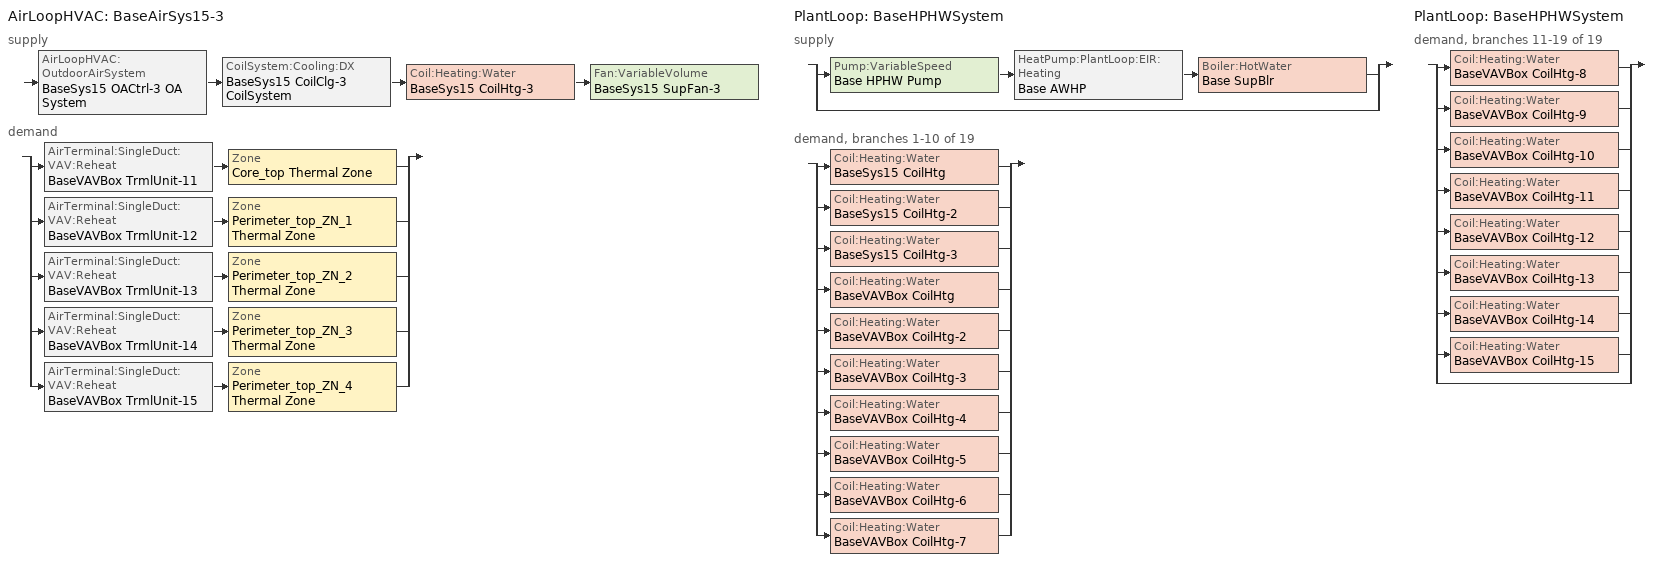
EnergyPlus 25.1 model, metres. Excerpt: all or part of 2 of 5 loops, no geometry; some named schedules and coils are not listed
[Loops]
AirLoopHVAC 'BaseAirSys15-3'
 supply: AirLoopHVAC:OutdoorAirSystem 'BaseSys15 OACtrl-3 OA System' > CoilSystem:Cooling:DX 'BaseSys15 CoilClg-3 CoilSystem' > Coil:Heating:Water 'BaseSys15 CoilHtg-3' > Fan:VariableVolume 'BaseSys15 SupFan-3'
 demand: split
  | AirTerminal:SingleDuct:VAV:Reheat 'BaseVAVBox TrmlUnit-11' > Zone 'Core_top Thermal Zone'
  | AirTerminal:SingleDuct:VAV:Reheat 'BaseVAVBox TrmlUnit-12' > Zone 'Perimeter_top_ZN_1 Thermal Zone'
  | AirTerminal:SingleDuct:VAV:Reheat 'BaseVAVBox TrmlUnit-13' > Zone 'Perimeter_top_ZN_2 Thermal Zone'
  | AirTerminal:SingleDuct:VAV:Reheat 'BaseVAVBox TrmlUnit-14' > Zone 'Perimeter_top_ZN_3 Thermal Zone'
  | AirTerminal:SingleDuct:VAV:Reheat 'BaseVAVBox TrmlUnit-15' > Zone 'Perimeter_top_ZN_4 Thermal Zone'
PlantLoop 'BaseHPHWSystem'
 supply: split
  | Pump:VariableSpeed 'Base HPHW Pump' > HeatPump:PlantLoop:EIR:Heating 'Base AWHP' > Boiler:HotWater 'Base SupBlr'
  | bypass
 demand, branches 1-10 of 19: split
  | Coil:Heating:Water 'BaseSys15 CoilHtg'
  | Coil:Heating:Water 'BaseSys15 CoilHtg-2'
  | Coil:Heating:Water 'BaseSys15 CoilHtg-3'
  | Coil:Heating:Water 'BaseVAVBox CoilHtg'
  | Coil:Heating:Water 'BaseVAVBox CoilHtg-2'
  | Coil:Heating:Water 'BaseVAVBox CoilHtg-3'
  | Coil:Heating:Water 'BaseVAVBox CoilHtg-4'
  | Coil:Heating:Water 'BaseVAVBox CoilHtg-5'
  | Coil:Heating:Water 'BaseVAVBox CoilHtg-6'
  | Coil:Heating:Water 'BaseVAVBox CoilHtg-7'
PlantLoop 'BaseHPHWSystem'
 demand, branches 11-19 of 19: split
  | Coil:Heating:Water 'BaseVAVBox CoilHtg-8'
  | Coil:Heating:Water 'BaseVAVBox CoilHtg-9'
  | Coil:Heating:Water 'BaseVAVBox CoilHtg-10'
  | Coil:Heating:Water 'BaseVAVBox CoilHtg-11'
  | Coil:Heating:Water 'BaseVAVBox CoilHtg-12'
  | Coil:Heating:Water 'BaseVAVBox CoilHtg-13'
  | Coil:Heating:Water 'BaseVAVBox CoilHtg-14'
  | Coil:Heating:Water 'BaseVAVBox CoilHtg-15'
  | bypass
[ZoneControl:Thermostat] Temperature Difference Between Cutout And Setpoint {deltaC}=0
Name | Zone or ZoneList | Control Type Schedule | Control 1
Core_top Thermal Zone Thermostat | Core_top Thermal Zone | Core_top Thermal Zone Thermostat Schedule | Core_top Thermal Zone Thermostat
Perimeter_top_ZN_1 Thermal Zone Thermostat | Perimeter_top_ZN_1 Thermal Zone | Perimeter_top_ZN_1 Thermal Zone Thermostat Schedule | Perimeter_top_ZN_1 Thermal Zone Thermostat
Perimeter_top_ZN_2 Thermal Zone Thermostat | Perimeter_top_ZN_2 Thermal Zone | Perimeter_top_ZN_2 Thermal Zone Thermostat Schedule | Perimeter_top_ZN_2 Thermal Zone Thermostat
Perimeter_top_ZN_3 Thermal Zone Thermostat | Perimeter_top_ZN_3 Thermal Zone | Perimeter_top_ZN_3 Thermal Zone Thermostat Schedule | Perimeter_top_ZN_3 Thermal Zone Thermostat
Perimeter_top_ZN_4 Thermal Zone Thermostat | Perimeter_top_ZN_4 Thermal Zone | Perimeter_top_ZN_4 Thermal Zone Thermostat Schedule | Perimeter_top_ZN_4 Thermal Zone Thermostat
[ThermostatSetpoint:DualSetpoint] Heating Setpoint Temperature Schedule=OfficeHtgSetpt; Cooling Setpoint Temperature Schedule=OfficeClgSetpt
Core_top Thermal Zone Thermostat; Perimeter_top_ZN_1 Thermal Zone Thermostat; Perimeter_top_ZN_2 Thermal Zone Thermostat; Perimeter_top_ZN_3 Thermal Zone Thermostat; Perimeter_top_ZN_4 Thermal Zone Thermostat
[AirTerminal:SingleDuct:VAV:Reheat] Availability Schedule=Always On Discrete; Maximum Air Flow Rate {m3/s}=Autosize; Zone Minimum Air Flow Input Method=FixedFlowRate; Constant Minimum Air Flow Fraction=0.3; Maximum Hot Water or Steam Flow Rate {m3/s}=Autosize; Minimum Hot Water or Steam Flow Rate {m3/s}=0; Convergence Tolerance=0.001; Damper Heating Action=Reverse; Maximum Flow Fraction During Reheat=0.5; Maximum Reheat Air Temperature {C}=35
Name | Fixed Minimum Air Flow Rate {m3/s} | Reheat Coil
BaseVAVBox TrmlUnit-11 | 0.749457 | BaseVAVBox CoilHtg-11
BaseVAVBox TrmlUnit-12 | 0.157991 | BaseVAVBox CoilHtg-12
BaseVAVBox TrmlUnit-13 | 0.100022 | BaseVAVBox CoilHtg-13
BaseVAVBox TrmlUnit-14 | 0.157991 | BaseVAVBox CoilHtg-14
BaseVAVBox TrmlUnit-15 | 0.100015 | BaseVAVBox CoilHtg-15
[Coil:Heating:Water] Availability Schedule=Always On Discrete; U-Factor Times Area Value {W/K}=Autosize; Maximum Water Flow Rate {m3/s}=Autosize; Performance Input Method=UFactorTimesAreaAndDesignWaterFlowRate; Rated Capacity {W}=Autosize; Rated Inlet Water Temperature {C}=54.4444; Rated Inlet Air Temperature {C}=16.6; Rated Outlet Water Temperature {C}=48.8889; Rated Outlet Air Temperature {C}=32.2; Rated Ratio for Air and Water Convection=0.5
BaseVAVBox CoilHtg; BaseVAVBox CoilHtg-6; BaseVAVBox CoilHtg-11; BaseVAVBox CoilHtg-2; BaseVAVBox CoilHtg-3; BaseVAVBox CoilHtg-4; BaseVAVBox CoilHtg-5; BaseVAVBox CoilHtg-7; BaseVAVBox CoilHtg-8; BaseVAVBox CoilHtg-9; BaseVAVBox CoilHtg-10; BaseVAVBox CoilHtg-12; BaseVAVBox CoilHtg-13; BaseVAVBox CoilHtg-14; BaseVAVBox CoilHtg-15; BaseSys15 CoilHtg-3
[Zone equipment]
Core_top Thermal Zone: BaseVAVBox TrmlUnit-11
Perimeter_top_ZN_1 Thermal Zone: BaseVAVBox TrmlUnit-12
Perimeter_top_ZN_2 Thermal Zone: BaseVAVBox TrmlUnit-13
Perimeter_top_ZN_3 Thermal Zone: BaseVAVBox TrmlUnit-14
Perimeter_top_ZN_4 Thermal Zone: BaseVAVBox TrmlUnit-15
[Sizing:Zone] Zone Cooling Design Supply Air Temperature Input Method=TemperatureDifference; Zone Cooling Design Supply Air Temperature {C}=14; Zone Heating Design Supply Air Temperature Input Method=TemperatureDifference; Zone Heating Design Supply Air Temperature {C}=40; Zone Heating Design Supply Air Temperature Difference {deltaC}=13.8889; Zone Cooling Design Supply Air Humidity Ratio {kgWater/kgDryAir}=0.0085; Zone Heating Design Supply Air Humidity Ratio {kgWater/kgDryAir}=0.008; Zone Heating Sizing Factor=1; Zone Cooling Sizing Factor=1; Cooling Design Air Flow Method=DesignDay; Cooling Design Air Flow Rate {m3/s}=0; Cooling Minimum Air Flow per Zone Floor Area {m3/s-m2}=0; Cooling Minimum Air Flow {m3/s}=0; Cooling Minimum Air Flow Fraction=0; Heating Design Air Flow Method=DesignDayWithLimit; Heating Design Air Flow Rate {m3/s}=0; Heating Maximum Air Flow per Zone Floor Area {m3/s-m2}=0; Heating Maximum Air Flow {m3/s}=0; Heating Maximum Air Flow Fraction=0.5; Account for Dedicated Outdoor Air System=No; Zone Load Sizing Method=Sensible Load Only No Latent Load; Zone Latent Cooling Design Supply Air Humidity Ratio Input Method=HumidityRatioDifference; Zone Cooling Design Supply Air Humidity Ratio Difference {kgWater/kgDryAir}=0.005; Zone Latent Heating Design Supply Air Humidity Ratio Input Method=HumidityRatioDifference; Zone Humidification Design Supply Air Humidity Ratio Difference {kgWater/kgDryAir}=0.005; Type of Space Sum to Use=Coincident
Name | Zone Cooling Design Supply Air Temperature Difference {deltaC} | Design Specification Outdoor Air Object
Core_top Thermal Zone | 8.33333 | Core_top Thermal Zone Design Specification Outdoor Air
Perimeter_top_ZN_1 Thermal Zone | 11.1111 | Perimeter_top_ZN_1 Thermal Zone Design Specification Outdoor Air
Perimeter_top_ZN_2 Thermal Zone | 11.1111 | Perimeter_top_ZN_2 Thermal Zone Design Specification Outdoor Air
Perimeter_top_ZN_3 Thermal Zone | 11.1111 | Perimeter_top_ZN_3 Thermal Zone Design Specification Outdoor Air
Perimeter_top_ZN_4 Thermal Zone | 11.1111 | Perimeter_top_ZN_4 Thermal Zone Design Specification Outdoor Air
[DesignSpecification:OutdoorAir] Outdoor Air Method=Maximum; Outdoor Air Flow per Person {m3/s-person}=0; Outdoor Air Flow per Zone Floor Area {m3/s-m2}=0.000762; Outdoor Air Flow per Zone {m3/s}=0; Outdoor Air Flow Air Changes per Hour {1/hr}=0
Core_top Thermal Zone Design Specification Outdoor Air; Perimeter_top_ZN_1 Thermal Zone Design Specification Outdoor Air; Perimeter_top_ZN_2 Thermal Zone Design Specification Outdoor Air; Perimeter_top_ZN_3 Thermal Zone Design Specification Outdoor Air; Perimeter_top_ZN_4 Thermal Zone Design Specification Outdoor Air
[AirLoopHVAC]
BaseAirSys15-3: Design Supply Air Flow Rate {m3/s}=AutoSize; Design Return Air Flow Fraction of Supply Air Flow=1
[Sizing:System]
BaseAirSys15-3: Type of Load to Size On=Sensible; Design Outdoor Air Flow Rate {m3/s}=Autosize; Central Heating Maximum System Air Flow Ratio=0.5; Preheat Design Temperature {C}=5.68434e-14; Preheat Design Humidity Ratio {kgWater/kgDryAir}=0; Precool Design Temperature {C}=5.68434e-14; Precool Design Humidity Ratio {kgWater/kgDryAir}=0; Central Cooling Design Supply Air Temperature {C}=12.7778; Central Heating Design Supply Air Temperature {C}=15.5556; Type of Zone Sum to Use=Coincident; 100% Outdoor Air in Cooling=No; 100% Outdoor Air in Heating=No; Central Cooling Design Supply Air Humidity Ratio {kgWater/kgDryAir}=0.0085; Central Heating Design Supply Air Humidity Ratio {kgWater/kgDryAir}=0.008; Cooling Supply Air Flow Rate Method=DesignDay; Cooling Supply Air Flow Rate {m3/s}=0; Cooling Supply Air Flow Rate Per Floor Area {m3/s-m2}=0.00996765; Cooling Fraction of Autosized Cooling Supply Air Flow Rate=1; Cooling Supply Air Flow Rate Per Unit Cooling Capacity {m3/s-W}=3.94755e-05; Heating Supply Air Flow Rate Method=DesignDay; Heating Supply Air Flow Rate {m3/s}=0; Heating Supply Air Flow Rate Per Floor Area {m3/s-m2}=0.00996765; Heating Fraction of Autosized Heating Supply Air Flow Rate=1; Heating Fraction of Autosized Cooling Supply Air Flow Rate=1; Heating Supply Air Flow Rate Per Unit Heating Capacity {m3/s-W}=3.15882e-05; System Outdoor Air Method=ZoneSum; Zone Maximum Outdoor Air Fraction=1; Cooling Design Capacity Method=CoolingDesignCapacity; Cooling Design Capacity {W}=Autosize; Cooling Design Capacity Per Floor Area {W/m2}=234.7; Fraction of Autosized Cooling Design Capacity=1; Heating Design Capacity Method=HeatingDesignCapacity; Heating Design Capacity {W}=Autosize; Heating Design Capacity Per Floor Area {W/m2}=157; Fraction of Autosized Heating Design Capacity=1; Central Cooling Capacity Control Method=OnOff; Occupant Diversity=Autosize
[Controller:WaterCoil]
Controller Water Coil 3: Control Variable=Temperature; Action=Normal; Actuator Variable=Flow; Controller Convergence Tolerance {deltaC}=0.1; Maximum Actuated Flow {m3/s}=Autosize; Minimum Actuated Flow {m3/s}=0
[Controller:OutdoorAir]
BaseSys15 OACtrl-3: Minimum Outdoor Air Flow Rate {m3/s}=0; Maximum Outdoor Air Flow Rate {m3/s}=Autosize; Economizer Control Type=NoEconomizer; Economizer Control Action Type=ModulateFlow; Economizer Maximum Limit Enthalpy {J/kg}=64000; Lockout Type=NoLockout; Minimum Limit Type=FixedMinimum; Minimum Outdoor Air Schedule=BaseSys15 OACtrl-3 Schedule; Mechanical Ventilation Controller=BaseSys15 OACtrl-3 Mech Vent Controller; High Humidity Control=No; High Humidity Outdoor Air Flow Ratio=1; Control High Indoor Humidity Based on Outdoor Humidity Ratio=Yes; Heat Recovery Bypass Control Type=BypassWhenWithinEconomizerLimits; Economizer Operation Staging=InterlockedWithMechanicalCooling
[Controller:MechanicalVentilation]
BaseSys15 OACtrl-3 Mech Vent Controller: Availability Schedule=BaseSys15 OACtrl-3 Schedule; Demand Controlled Ventilation=No; System Outdoor Air Method=ZoneSum; Zone or ZoneList Name 1=Core_top Thermal Zone; Design Specification Outdoor Air Object Name 1=Core_top Thermal Zone Design Specification Outdoor Air; Zone or ZoneList Name 2=Perimeter_top_ZN_1 Thermal Zone; Design Specification Outdoor Air Object Name 2=Perimeter_top_ZN_1 Thermal Zone Design Specification Outdoor Air; Zone or ZoneList Name 3=Perimeter_top_ZN_2 Thermal Zone; Design Specification Outdoor Air Object Name 3=Perimeter_top_ZN_2 Thermal Zone Design Specification Outdoor Air; Zone or ZoneList Name 4=Perimeter_top_ZN_3 Thermal Zone; Design Specification Outdoor Air Object Name 4=Perimeter_top_ZN_3 Thermal Zone Design Specification Outdoor Air; Zone or ZoneList Name 5=Perimeter_top_ZN_4 Thermal Zone; Design Specification Outdoor Air Object Name 5=Perimeter_top_ZN_4 Thermal Zone Design Specification Outdoor Air
[SetpointManager:MixedAir] Control Variable=Temperature
Name | Setpoint Node or NodeList
BaseSys15 OACtrl-3 OA System Mixed Air Node OS Default SPM | BaseSys15 OACtrl-3 OA System Mixed Air Node
BaseSys15 CoilClg-3 Outlet Node OS Default SPM | BaseSys15 CoilClg-3 Outlet Node
BaseSys15 CoilHtg-3 Air Outlet Node OS Default SPM | BaseSys15 CoilHtg-3 Air Outlet Node
[CoilSystem:Cooling:DX]
BaseSys15 CoilClg-3 CoilSystem: Availability Schedule=Always On Discrete; Cooling Coil=BaseSys15 CoilClg-3
[Coil:Cooling:DX:SingleSpeed]
BaseSys15 CoilClg-3: Availability Schedule=Always On Discrete; Gross Rated Total Cooling Capacity {W}=Autosize; Gross Rated Sensible Heat Ratio=Autosize; Gross Rated Cooling COP {W/W}=3; Rated Air Flow Rate {m3/s}=Autosize; Rated Evaporator Fan Power Per Volume Flow Rate 2017 {W/(m3/s)}=773.3; Rated Evaporator Fan Power Per Volume Flow Rate 2023 {W/(m3/s)}=934.4; Total Cooling Capacity Function of Temperature Curve=CoilClgDXQRatio_fTwbToadbSI; Total Cooling Capacity Function of Flow Fraction Curve=CoilClgDXSnglQRatio_fCFMRatio; Energy Input Ratio Function of Temperature Curve=CoilClgDXEIRRatio_fTwbToadbSI; Energy Input Ratio Function of Flow Fraction Curve=CoilClgDXSnglEIRRatio_fCFMRatio; Part Load Fraction Correlation Curve=CoilClgDXEIRRatio_fQFrac; Minimum Outdoor Dry-Bulb Temperature for Compressor Operation {C}=-25; Nominal Time for Condensate Removal to Begin {s}=0; Ratio of Initial Moisture Evaporation Rate and Steady State Latent Capacity=0; Maximum Cycling Rate {cycles/hr}=0; Latent Capacity Time Constant {s}=0; Condenser Type=AirCooled; Evaporative Condenser Effectiveness=0.9; Evaporative Condenser Air Flow Rate {m3/s}=Autosize; Evaporative Condenser Pump Rated Power Consumption {W}=Autosize; Crankcase Heater Capacity {W}=0; Maximum Outdoor Dry-Bulb Temperature for Crankcase Heater Operation {C}=10; Basin Heater Capacity {W/K}=0; Basin Heater Setpoint Temperature {C}=2
[Fan:VariableVolume]
BaseSys15 SupFan-3: Availability Schedule=OfficeHVACAvail; Fan Total Efficiency=1; Pressure Rise {Pa}=0; Maximum Flow Rate {m3/s}=AutoSize; Fan Power Minimum Flow Rate Input Method=FixedFlowRate; Fan Power Minimum Flow Fraction=0; Fan Power Minimum Air Flow Rate {m3/s}=0; Motor Efficiency=1; Motor In Airstream Fraction=1; Fan Power Coefficient 1=0.04076; Fan Power Coefficient 2=0.088045; Fan Power Coefficient 3=-0.072926; Fan Power Coefficient 4=0.94374; Fan Power Coefficient 5=0
[SetpointManager:Scheduled] Control Variable=Temperature
Name | Schedule | Setpoint Node or NodeList
Setpoint Manager Scheduled 4 | BaseAirSys15-3 Supply Air Temp Schedule | BaseSys15 SupFan-3 Outlet Node
Setpoint Manager Scheduled 1 | BaseHPHWSystem Supply Temp Schedule | BaseHPHWSystem Supply Mixer Outlet Node
[PlantLoop]
BaseHPHWSystem: Fluid Type=Water; Plant Equipment Operation Scheme=BaseHPHWSystem Operation Schemes; Maximum Loop Temperature {C}=100; Minimum Loop Temperature {C}=0; Maximum Loop Flow Rate {m3/s}=Autosize; Minimum Loop Flow Rate {m3/s}=0; Plant Loop Volume {m3}=Autocalculate; Load Distribution Scheme=Optimal; Plant Loop Demand Calculation Scheme=SingleSetpoint; Common Pipe Simulation=None
[Sizing:Plant]
BaseHPHWSystem: Loop Type=Heating; Design Loop Exit Temperature {C}=54.4444; Loop Design Temperature Difference {deltaC}=5.55556; Sizing Option=NonCoincident; Zone Timesteps in Averaging Window=1; Coincident Sizing Factor Mode=None
[Pump:VariableSpeed]
Base HPHW Pump: Design Maximum Flow Rate {m3/s}=Autosize; Design Pump Head {Pa}=0; Design Power Consumption {W}=Autosize; Motor Efficiency=1; Fraction of Motor Inefficiencies to Fluid Stream=0; Coefficient 1 of the Part Load Performance Curve=0.0273; Coefficient 2 of the Part Load Performance Curve=-0.1317; Coefficient 3 of the Part Load Performance Curve=0.6642; Coefficient 4 of the Part Load Performance Curve=0.4445; Design Minimum Flow Rate {m3/s}=0; Pump Control Type=Intermittent; Skin Loss Radiative Fraction=0.5; Design Power Sizing Method=PowerPerFlowPerPressure; Design Electric Power per Unit Flow Rate {W/(m3/s)}=348701.1; Design Shaft Power per Unit Flow Rate per Unit Head {W/((m3/s)-Pa)}=1.28205; Design Minimum Flow Rate Fraction=0
[HeatPump:PlantLoop:EIR:Heating]
Base AWHP: Condenser Type=AirSource; Load Side Reference Flow Rate {m3/s}=Autosize; Source Side Reference Flow Rate {m3/s}=Autosize; Reference Capacity {W}=Autosize; Reference Coefficient of Performance {W/W}=2.31; Sizing Factor=1; Capacity Modifier Function of Temperature Curve=HtPumpHtgQRatio_fTlwTdbSI; Electric Input to Output Ratio Modifier Function of Temperature Curve=HtPumpHtgEIRRatio_fTlwTdbSI; Electric Input to Output Ratio Modifier Function of Part Load Ratio Curve=HtPumpHtgEIRRatio_fPLR; Heating To Cooling Capacity Sizing Ratio=1; Heat Pump Sizing Method=CoolingCapacity; Control Type=Load; Flow Mode=VariableSpeedPumping; Minimum Part Load Ratio=0.2; Minimum Source Inlet Temperature {C}=-8.33333; Maximum Source Inlet Temperature {C}=100; Maximum Outdoor Dry Bulb Temperature For Defrost Operation=10; Heat Pump Defrost Control=Timed; Heat Pump Defrost Time Period Fraction=0.058333; Timed Empirical Defrost Frequency Curve=HtPumpDefrostFreq_fTdbSI; Timed Empirical Defrost Heat Load Penalty Curve=HtPumpDefrostHtLd_fTdbSI; Timed Empirical Defrost Heat Input Energy Fraction Curve=HtPumpDefrostHIFrac_fTdbSI; Minimum Heat Recovery Outlet Temperature {C}=4.5
[Boiler:HotWater]
Base SupBlr: Fuel Type=Electricity; Nominal Capacity {W}=Autosize; Nominal Thermal Efficiency=0.98; Design Water Flow Rate {m3/s}=Autosize; Minimum Part Load Ratio=0; Maximum Part Load Ratio=1; Optimum Part Load Ratio=1; Water Outlet Upper Temperature Limit {C}=99; Boiler Flow Mode=LeavingSetpointModulated; On Cycle Parasitic Electric Load {W}=0; Sizing Factor=1; Off Cycle Parasitic Fuel Load {W}=0
[PlantEquipmentOperationSchemes]
BaseHPHWSystem Operation Schemes: Control Scheme Object Type 1=PlantEquipmentOperation:HeatingLoad; Control Scheme Name 1=BaseHPHWSystem Heating Operation Scheme; Control Scheme Schedule Name 1=Always On Discrete
[PlantEquipmentOperation:HeatingLoad]
BaseHPHWSystem Heating Operation Scheme: Load Range Lower Limit 1 {W}=0; Load Range Upper Limit 1 {W}=1000000000; Range Equipment List Name 1=BaseHPHWSystem Heating Equipment List
[PlantEquipmentList]
BaseHPHWSystem Heating Equipment List: HeatPump:PlantLoop:EIR:Heating, Base AWHP, Boiler:HotWater, Base SupBlr
[Schedule:Year]
OfficeHtgSetpt: OfficeHtgSetptWk, 1, 1, 12, 31
OfficeClgSetpt: OfficeClgSetptWk, 1, 1, 12, 31
BaseSys15 OACtrl-3 Schedule: BaseSys15 OACtrl-3 Schedule Week 1, 1, 1, 12, 31
OfficeHVACAvail: OfficeHVACAvailWk, 1, 1, 12, 31
BaseAirSys15-3 Supply Air Temp Schedule: BaseAirSys15-3 Supply Air Temp Schedule Week Rule - Jan1-Dec31, 1, 1, 12, 31
BaseHPHWSystem Supply Temp Schedule: BaseHPHWSystem Supply Temp Schedule Week Rule - Jan1-Dec31, 1, 1, 12, 31
[Schedule:Week:Daily]
OfficeHtgSetptWk: OfficeHtgSetptSun, OfficeHtgSetptWD, OfficeHtgSetptWD, OfficeHtgSetptWD, OfficeHtgSetptWD, OfficeHtgSetptWD, OfficeHtgSetptSat, OfficeHtgSetptSun, OfficeHtgSetptWD, OfficeHtgSetptWD, OfficeHtgSetptSun, OfficeHtgSetptSun
OfficeClgSetptWk: OfficeClgSetptSun, OfficeClgSetptWD, OfficeClgSetptWD, OfficeClgSetptWD, OfficeClgSetptWD, OfficeClgSetptWD, OfficeClgSetptSat, OfficeClgSetptSun, OfficeClgSetptWD, OfficeClgSetptWD, OfficeClgSetptSun, OfficeClgSetptSun
BaseSys15 OACtrl-3 Schedule Week 1: BaseSys15 OACtrl-3 Schedule Week 1 Sunday, BaseSys15 OACtrl-3 Schedule Week 1 Monday, BaseSys15 OACtrl-3 Schedule Week 1 Tuesday, BaseSys15 OACtrl-3 Schedule Week 1 Wednesday, BaseSys15 OACtrl-3 Schedule Week 1 Thursday, BaseSys15 OACtrl-3 Schedule Week 1 Friday, BaseSys15 OACtrl-3 Schedule Week 1 Saturday, BaseSys15 OACtrl-3 Schedule Week 1 Holiday, BaseSys15 OACtrl-3 Schedule Week 1 Summer, BaseSys15 OACtrl-3 Schedule Week 1 Winter, BaseSys15 OACtrl-3 Schedule Week 1 Custom 1, BaseSys15 OACtrl-3 Schedule Week 1 Custom 2
OfficeHVACAvailWk: OfficeHVACAvailSun, OfficeHVACAvailWD, OfficeHVACAvailWD, OfficeHVACAvailWD, OfficeHVACAvailWD, OfficeHVACAvailWD, OfficeHVACAvailSat, OfficeHVACAvailSun, AllOnHVACAvailDay, AllOnHVACAvailDay, OfficeHVACAvailSun, OfficeHVACAvailSun
BaseAirSys15-3 Supply Air Temp Schedule Week Rule - Jan1-Dec31: BaseAirSys15-3 Supply Air Temp Schedule Day Schedule, BaseAirSys15-3 Supply Air Temp Schedule Day Schedule, BaseAirSys15-3 Supply Air Temp Schedule Day Schedule, BaseAirSys15-3 Supply Air Temp Schedule Day Schedule, BaseAirSys15-3 Supply Air Temp Schedule Day Schedule, BaseAirSys15-3 Supply Air Temp Schedule Day Schedule, BaseAirSys15-3 Supply Air Temp Schedule Day Schedule, BaseAirSys15-3 Supply Air Temp Schedule Day Schedule, BaseAirSys15-3 Supply Air Temp Schedule Day Schedule, BaseAirSys15-3 Supply Air Temp Schedule Day Schedule, BaseAirSys15-3 Supply Air Temp Schedule Day Schedule, BaseAirSys15-3 Supply Air Temp Schedule Day Schedule
BaseHPHWSystem Supply Temp Schedule Week Rule - Jan1-Dec31: BaseHPHWSystem Supply Temp Schedule Day Schedule, BaseHPHWSystem Supply Temp Schedule Day Schedule, BaseHPHWSystem Supply Temp Schedule Day Schedule, BaseHPHWSystem Supply Temp Schedule Day Schedule, BaseHPHWSystem Supply Temp Schedule Day Schedule, BaseHPHWSystem Supply Temp Schedule Day Schedule, BaseHPHWSystem Supply Temp Schedule Day Schedule, BaseHPHWSystem Supply Temp Schedule Day Schedule, BaseHPHWSystem Supply Temp Schedule Day Schedule, BaseHPHWSystem Supply Temp Schedule Day Schedule, BaseHPHWSystem Supply Temp Schedule Day Schedule, BaseHPHWSystem Supply Temp Schedule Day Schedule
[Schedule:Compact]
Core_top Thermal Zone Thermostat Schedule; Perimeter_top_ZN_1 Thermal Zone Thermostat Schedule; Perimeter_top_ZN_2 Thermal Zone Thermostat Schedule; Perimeter_top_ZN_3 Thermal Zone Thermostat Schedule; Perimeter_top_ZN_4 Thermal Zone Thermostat Schedule: Through: 12/31, For: AllDays, Until: 24:00, 4
[Schedule:Constant]
Always On Discrete: Hourly Value=1
[Curve:Biquadratic]
Name | Coefficient1 Constant | Coefficient2 x | Coefficient3 x**2 | Coefficient4 y | Coefficient5 y**2 | Coefficient6 x*y | Minimum Value of x {BasedOnField A2} | Maximum Value of x {BasedOnField A2} | Minimum Value of y {BasedOnField A3} | Maximum Value of y {BasedOnField A3} | Maximum Curve Output {BasedOnField A4} | Minimum Curve Output {BasedOnField A4}
CoilClgDXQRatio_fTwbToadbSI | 0.86779 | 0.014245 | 0.000554 | -0.007569 | 3.2e-05 | -0.000191 | 13.89 | 25 | 23.89 | 46.11
CoilClgDXEIRRatio_fTwbToadbSI | 0.116709 | 0.028458 | -0.000411 | 0.021422 | 0.000162 | -0.00068 | 13.89 | 25 | 23.89 | 46.11
HtPumpHtgQRatio_fTlwTdbSI | 0.794901 | 0.003885 | -5.8e-05 | 0.027811 | 0.000318 | -0.000131 | 15 | 70 | -17 | 37.22 | 1.55
HtPumpHtgEIRRatio_fTlwTdbSI | 0.53073 | 0.006552 | 0.000264 | -0.036207 | 0.001266 | -0.000791 | 15 | 70 | -17 | 37.22 | 1.48 | 0.4
[Curve:Quadratic]
Name | Coefficient1 Constant | Coefficient2 x | Coefficient3 x**2 | Minimum Value of x {BasedOnField A2} | Maximum Value of x {BasedOnField A2} | Minimum Curve Output {BasedOnField A3}
CoilClgDXSnglQRatio_fCFMRatio | 0.8 | 0.2 | 0 | 0 | 100 | 0.8
CoilClgDXSnglEIRRatio_fCFMRatio | 1.156 | -0.1816 | 0.0256 | 0 | 100
HtPumpDefrostFreq_fTdbSI | 0.71582 | -0.024822 | 0 | -30 | 10.607
HtPumpDefrostHtLd_fTdbSI | 0.08286 | -0.007812 | 0 | -30 | 10.607
HtPumpDefrostHIFrac_fTdbSI | 0.034323 | -0.00072 | 0 | -30 | 10.607
[Curve:Cubic] Maximum Value of x {BasedOnField A2}=1
Name | Coefficient1 Constant | Coefficient2 x | Coefficient3 x**2 | Coefficient4 x**3 | Minimum Value of x {BasedOnField A2} | Minimum Curve Output {BasedOnField A3} | Maximum Curve Output {BasedOnField A3}
CoilClgDXEIRRatio_fQFrac | 0 | 5.1091 | -8.5515 | 4.4744 | 0.7 | 0.92 | 1
HtPumpHtgEIRRatio_fPLR | 2.0148 | -4.3005 | 6.1264 | -2.8328 | 0.1
